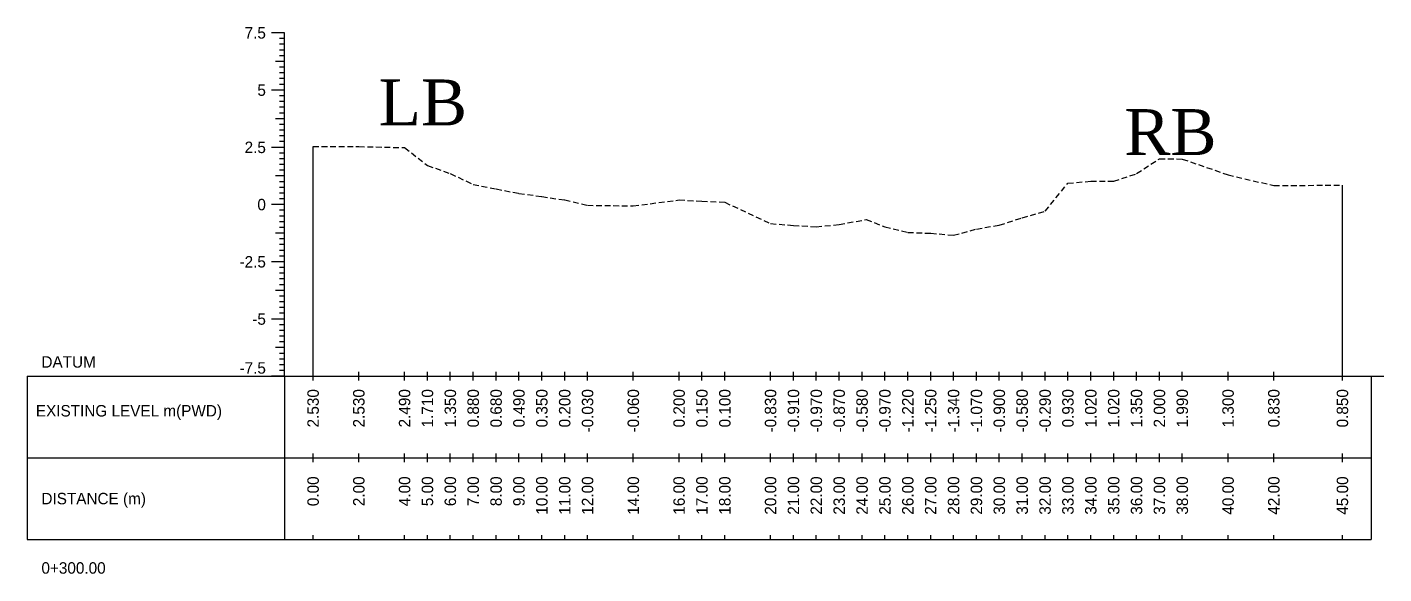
# Model space of a CAD drawing. Header units: inches. Extents: x 2552 to 3818, y -1499 to -1059.
# Drawn here: x 2886.4 to 2945.7, y -1114.3 to -1090.4 of the extents above; entities that cross this region are included whole.
import ezdxf
from ezdxf.enums import TextEntityAlignment as Align

# ---------------------------------------------------------------- set-up
doc = ezdxf.new("R2010")
doc.units = ezdxf.units.IN
doc.header["$MEASUREMENT"] = 0
doc.linetypes.add('HIDDEN', pattern=[0.375, 0.25, -0.125])
doc.layers.add('CS_Drawing', color=7, linetype='Continuous')
doc.layers.add('GL', color=3, linetype='HIDDEN')
doc.styles.add('romans', font='romans.shx')

msp = doc.modelspace()

# ---------------------------------------------------------------- linework, layer by layer
at = {"layer": 'CS_Drawing'}
for p, q in [((2897.626, -1090.675), (2897.063, -1090.675)), ((2897.626, -1090.675), (2897.232, -1090.675)), ((2897.626, -1090.675), (2897.401, -1090.675)), ((2897.626, -1105.675), (2897.626, -1090.675)), ((2897.626, -1090.925), (2897.401, -1090.925)), ((2897.626, -1091.175), (2897.401, -1091.175)), ((2897.626, -1091.925), (2897.232, -1091.925)), ((2897.626, -1091.425), (2897.401, -1091.425)), ((2897.626, -1091.675), (2897.401, -1091.675)), ((2897.626, -1091.925), (2897.401, -1091.925)), ((2897.626, -1092.175), (2897.401, -1092.175)), ((2897.626, -1092.425), (2897.401, -1092.425)), ((2897.626, -1092.675), (2897.401, -1092.675)), ((2897.626, -1092.925), (2897.401, -1092.925)), ((2897.626, -1093.175), (2897.063, -1093.175)), ((2897.626, -1093.175), (2897.232, -1093.175)), ((2897.626, -1093.175), (2897.401, -1093.175)), ((2897.626, -1093.425), (2897.401, -1093.425)), ((2897.626, -1093.675), (2897.401, -1093.675)), ((2897.626, -1093.925), (2897.401, -1093.925)), ((2897.626, -1094.175), (2897.401, -1094.175)), ((2897.626, -1094.425), (2897.232, -1094.425)), ((2897.626, -1094.425), (2897.401, -1094.425)), ((2897.626, -1094.675), (2897.401, -1094.675)), ((2897.626, -1094.925), (2897.401, -1094.925)), ((2897.626, -1095.175), (2897.401, -1095.175)), ((2897.626, -1095.425), (2897.401, -1095.425)), ((2897.626, -1095.675), (2897.063, -1095.675)), ((2897.626, -1095.675), (2897.232, -1095.675)), ((2897.626, -1095.675), (2897.401, -1095.675)), ((2897.626, -1095.925), (2897.401, -1095.925)), ((2898.876, -1105.675), (2898.876, -1095.645)), ((2897.626, -1096.175), (2897.401, -1096.175)), ((2897.626, -1096.425), (2897.401, -1096.425)), ((2897.626, -1096.675), (2897.401, -1096.675)), ((2897.626, -1096.925), (2897.232, -1096.925)), ((2897.626, -1096.925), (2897.401, -1096.925)), ((2897.626, -1097.175), (2897.401, -1097.175)), ((2897.626, -1097.425), (2897.401, -1097.425)), ((2897.626, -1097.675), (2897.401, -1097.675)), ((2943.876, -1105.675), (2943.876, -1097.325)), ((2897.626, -1098.175), (2897.063, -1098.175)), ((2897.626, -1098.175), (2897.232, -1098.175)), ((2897.626, -1097.925), (2897.401, -1097.925)), ((2897.626, -1098.175), (2897.401, -1098.175)), ((2897.626, -1098.425), (2897.401, -1098.425)), ((2897.626, -1098.675), (2897.401, -1098.675)), ((2897.626, -1098.925), (2897.401, -1098.925)), ((2897.626, -1099.425), (2897.232, -1099.425)), ((2897.626, -1099.175), (2897.401, -1099.175)), ((2897.626, -1099.425), (2897.401, -1099.425)), ((2897.626, -1099.675), (2897.401, -1099.675)), ((2897.626, -1099.925), (2897.401, -1099.925)), ((2897.626, -1100.175), (2897.401, -1100.175)), ((2897.626, -1100.675), (2897.063, -1100.675)), ((2897.626, -1100.675), (2897.232, -1100.675)), ((2897.626, -1100.425), (2897.401, -1100.425)), ((2897.626, -1100.675), (2897.401, -1100.675)), ((2897.626, -1100.925), (2897.401, -1100.925)), ((2897.626, -1101.175), (2897.401, -1101.175)), ((2897.626, -1101.425), (2897.401, -1101.425)), ((2897.626, -1101.925), (2897.232, -1101.925)), ((2897.626, -1101.675), (2897.401, -1101.675)), ((2897.626, -1101.925), (2897.401, -1101.925)), ((2897.626, -1102.175), (2897.401, -1102.175)), ((2897.626, -1102.425), (2897.401, -1102.425)), ((2897.626, -1103.175), (2897.063, -1103.175)), ((2897.626, -1103.175), (2897.232, -1103.175)), ((2897.626, -1102.675), (2897.401, -1102.675)), ((2897.626, -1102.925), (2897.401, -1102.925)), ((2897.626, -1103.175), (2897.401, -1103.175)), ((2897.626, -1103.425), (2897.401, -1103.425)), ((2897.626, -1103.675), (2897.401, -1103.675)), ((2897.626, -1103.925), (2897.401, -1103.925)), ((2897.626, -1104.175), (2897.401, -1104.175)), ((2897.626, -1104.425), (2897.232, -1104.425)), ((2897.626, -1104.425), (2897.401, -1104.425)), ((2897.626, -1104.675), (2897.401, -1104.675)), ((2897.626, -1104.925), (2897.401, -1104.925)), ((2897.626, -1105.175), (2897.401, -1105.175)), ((2897.626, -1105.425), (2897.401, -1105.425)), ((2898.876, -1105.862), (2898.876, -1105.487)), ((2900.876, -1105.862), (2900.876, -1105.487)), ((2902.876, -1105.862), (2902.876, -1105.487)), ((2903.876, -1105.862), (2903.876, -1105.487)), ((2904.876, -1105.862), (2904.876, -1105.487)), ((2905.876, -1105.862), (2905.876, -1105.487)), ((2906.876, -1105.862), (2906.876, -1105.487)), ((2907.876, -1105.862), (2907.876, -1105.487)), ((2908.876, -1105.862), (2908.876, -1105.487)), ((2909.876, -1105.862), (2909.876, -1105.487)), ((2910.876, -1105.862), (2910.876, -1105.487)), ((2912.876, -1105.862), (2912.876, -1105.487)), ((2914.876, -1105.862), (2914.876, -1105.487)), ((2915.876, -1105.862), (2915.876, -1105.487)), ((2916.876, -1105.862), (2916.876, -1105.487)), ((2918.876, -1105.862), (2918.876, -1105.487)), ((2919.876, -1105.862), (2919.876, -1105.487)), ((2920.876, -1105.862), (2920.876, -1105.487)), ((2921.876, -1105.862), (2921.876, -1105.487)), ((2922.876, -1105.862), (2922.876, -1105.487)), ((2923.876, -1105.862), (2923.876, -1105.487)), ((2924.876, -1105.862), (2924.876, -1105.487)), ((2925.876, -1105.862), (2925.876, -1105.487)), ((2926.876, -1105.862), (2926.876, -1105.487)), ((2927.876, -1105.862), (2927.876, -1105.487)), ((2928.876, -1105.862), (2928.876, -1105.487)), ((2929.876, -1105.862), (2929.876, -1105.487)), ((2930.876, -1105.862), (2930.876, -1105.487)), ((2931.876, -1105.862), (2931.876, -1105.487)), ((2932.876, -1105.862), (2932.876, -1105.487)), ((2933.876, -1105.862), (2933.876, -1105.487)), ((2934.876, -1105.862), (2934.876, -1105.487)), ((2935.876, -1105.862), (2935.876, -1105.487)), ((2936.876, -1105.862), (2936.876, -1105.487)), ((2938.876, -1105.862), (2938.876, -1105.487)), ((2940.876, -1105.862), (2940.876, -1105.487)), ((2943.876, -1105.862), (2943.876, -1105.487)), ((2886.376, -1105.675), (2897.626, -1105.675)), ((2886.376, -1105.675), (2886.376, -1112.8)), ((2897.626, -1105.675), (2897.063, -1105.675)), ((2897.626, -1105.675), (2897.232, -1105.675)), ((2897.626, -1105.675), (2897.401, -1105.675)), ((2897.626, -1105.675), (2945.126, -1105.675)), ((2897.626, -1105.675), (2897.626, -1112.8)), ((2945.126, -1105.675), (2945.688, -1105.675)), ((2945.126, -1105.675), (2945.519, -1105.675)), ((2945.126, -1105.675), (2945.351, -1105.675)), ((2945.126, -1105.675), (2945.126, -1112.8)), ((2898.876, -1109.425), (2898.876, -1109.05)), ((2900.876, -1109.425), (2900.876, -1109.05)), ((2902.876, -1109.425), (2902.876, -1109.05)), ((2903.876, -1109.425), (2903.876, -1109.05)), ((2904.876, -1109.425), (2904.876, -1109.05)), ((2905.876, -1109.425), (2905.876, -1109.05)), ((2906.876, -1109.425), (2906.876, -1109.05)), ((2907.876, -1109.425), (2907.876, -1109.05)), ((2908.876, -1109.425), (2908.876, -1109.05)), ((2909.876, -1109.425), (2909.876, -1109.05)), ((2910.876, -1109.425), (2910.876, -1109.05)), ((2912.876, -1109.425), (2912.876, -1109.05)), ((2914.876, -1109.425), (2914.876, -1109.05)), ((2915.876, -1109.425), (2915.876, -1109.05)), ((2916.876, -1109.425), (2916.876, -1109.05)), ((2918.876, -1109.425), (2918.876, -1109.05)), ((2919.876, -1109.425), (2919.876, -1109.05)), ((2920.876, -1109.425), (2920.876, -1109.05)), ((2921.876, -1109.425), (2921.876, -1109.05)), ((2922.876, -1109.425), (2922.876, -1109.05)), ((2923.876, -1109.425), (2923.876, -1109.05)), ((2924.876, -1109.425), (2924.876, -1109.05)), ((2925.876, -1109.425), (2925.876, -1109.05)), ((2926.876, -1109.425), (2926.876, -1109.05)), ((2927.876, -1109.425), (2927.876, -1109.05)), ((2928.876, -1109.425), (2928.876, -1109.05)), ((2929.876, -1109.425), (2929.876, -1109.05)), ((2930.876, -1109.425), (2930.876, -1109.05)), ((2931.876, -1109.425), (2931.876, -1109.05)), ((2932.876, -1109.425), (2932.876, -1109.05)), ((2933.876, -1109.425), (2933.876, -1109.05)), ((2934.876, -1109.425), (2934.876, -1109.05)), ((2935.876, -1109.425), (2935.876, -1109.05)), ((2936.876, -1109.425), (2936.876, -1109.05)), ((2938.876, -1109.425), (2938.876, -1109.05)), ((2940.876, -1109.425), (2940.876, -1109.05)), ((2943.876, -1109.425), (2943.876, -1109.05)), ((2886.376, -1109.237), (2897.626, -1109.237)), ((2897.626, -1109.237), (2945.126, -1109.237)), ((2897.626, -1109.237), (2945.126, -1109.237)), ((2898.876, -1112.8), (2898.876, -1112.612)), ((2900.876, -1112.8), (2900.876, -1112.612)), ((2902.876, -1112.8), (2902.876, -1112.612)), ((2903.876, -1112.8), (2903.876, -1112.612)), ((2904.876, -1112.8), (2904.876, -1112.612)), ((2905.876, -1112.8), (2905.876, -1112.612)), ((2906.876, -1112.8), (2906.876, -1112.612)), ((2907.876, -1112.8), (2907.876, -1112.612)), ((2908.876, -1112.8), (2908.876, -1112.612)), ((2909.876, -1112.8), (2909.876, -1112.612)), ((2910.876, -1112.8), (2910.876, -1112.612)), ((2912.876, -1112.8), (2912.876, -1112.612)), ((2914.876, -1112.8), (2914.876, -1112.612)), ((2915.876, -1112.8), (2915.876, -1112.612)), ((2916.876, -1112.8), (2916.876, -1112.612)), ((2918.876, -1112.8), (2918.876, -1112.612)), ((2919.876, -1112.8), (2919.876, -1112.612)), ((2920.876, -1112.8), (2920.876, -1112.612)), ((2921.876, -1112.8), (2921.876, -1112.612)), ((2922.876, -1112.8), (2922.876, -1112.612)), ((2923.876, -1112.8), (2923.876, -1112.612)), ((2924.876, -1112.8), (2924.876, -1112.612)), ((2925.876, -1112.8), (2925.876, -1112.612)), ((2926.876, -1112.8), (2926.876, -1112.612)), ((2927.876, -1112.8), (2927.876, -1112.612)), ((2928.876, -1112.8), (2928.876, -1112.612)), ((2929.876, -1112.8), (2929.876, -1112.612)), ((2930.876, -1112.8), (2930.876, -1112.612)), ((2931.876, -1112.8), (2931.876, -1112.612)), ((2932.876, -1112.8), (2932.876, -1112.612)), ((2933.876, -1112.8), (2933.876, -1112.612)), ((2934.876, -1112.8), (2934.876, -1112.612)), ((2935.876, -1112.8), (2935.876, -1112.612)), ((2936.876, -1112.8), (2936.876, -1112.612)), ((2938.876, -1112.8), (2938.876, -1112.612)), ((2940.876, -1112.8), (2940.876, -1112.612)), ((2943.876, -1112.8), (2943.876, -1112.612)), ((2886.376, -1112.8), (2897.626, -1112.8)), ((2897.626, -1112.8), (2945.126, -1112.8))]:
    msp.add_line(p, q, dxfattribs=at)
at = {"layer": 'GL'}
msp.add_lwpolyline([(2898.876, -1095.645), (2900.876, -1095.645), (2902.876, -1095.685), (2903.876, -1096.465), (2904.876, -1096.825), (2905.876, -1097.295), (2906.876, -1097.495), (2907.876, -1097.685), (2908.876, -1097.825), (2909.876, -1097.975), (2910.876, -1098.205), (2912.876, -1098.235), (2914.876, -1097.975), (2915.876, -1098.025), (2916.876, -1098.075), (2918.876, -1099.005), (2919.876, -1099.085), (2920.876, -1099.145), (2921.876, -1099.045), (2923.062, -1098.827), (2923.876, -1099.145), (2924.876, -1099.395), (2925.876, -1099.425), (2926.876, -1099.515), (2927.876, -1099.245), (2928.876, -1099.075), (2929.876, -1098.755), (2930.876, -1098.465), (2931.876, -1097.245), (2932.876, -1097.155), (2933.876, -1097.155), (2934.876, -1096.825), (2935.876, -1096.175), (2936.876, -1096.185), (2938.876, -1096.875), (2940.876, -1097.345), (2943.876, -1097.325)], dxfattribs=at)

# ---------------------------------------------------------------- texts
at = {"char_height": 2, "width": 204.37328, "attachment_point": 1, "style": 'romans'}
for s, insert in [('{\\fTimes New Roman|b0|i0|c0|p18;LB}', (2901.749, -1092.711)), ('{\\fTimes New Roman|b0|i0|c0|p18;RB}', (2934.345, -1094.006))]:
    msp.add_mtext(s, dxfattribs=dict(at, insert=insert))
at = {"layer": 'CS_Drawing'}
for s, p in [('7.5', (2896.813, -1090.675)), ('5', (2896.813, -1093.175)), ('2.5', (2896.813, -1095.675)), ('0', (2896.813, -1098.175)), ('-2.5', (2896.813, -1100.675)), ('-5', (2896.813, -1103.175))]:
    msp.add_text(s, height=0.5, dxfattribs=at).set_placement(p, align=Align.MIDDLE_RIGHT)
for s, p in [('DATUM', (2887.001, -1105.05)), ('EXISTING LEVEL m(PWD)', (2886.758, -1107.183)), ('DISTANCE (m)', (2887.001, -1111.019)), ('0+300.00', (2887.001, -1114.05))]:
    msp.add_text(s, height=0.5, dxfattribs=at).set_placement(p, align=Align.MIDDLE_LEFT)
msp.add_text('-7.5', height=0.5, dxfattribs=at).set_placement((2896.813, -1105.562), align=Align.RIGHT)
for s, p in [('2.530', (2898.876, -1106.237)), ('2.530', (2900.876, -1106.237)), ('2.490', (2902.876, -1106.237)), ('1.710', (2903.876, -1106.237)), ('1.350', (2904.876, -1106.237)), ('0.880', (2905.876, -1106.237)), ('0.680', (2906.876, -1106.237)), ('0.490', (2907.876, -1106.237)), ('0.350', (2908.876, -1106.237)), ('0.200', (2909.876, -1106.237)), ('-0.030', (2910.876, -1106.237)), ('-0.060', (2912.876, -1106.237)), ('0.200', (2914.876, -1106.237)), ('0.150', (2915.876, -1106.237)), ('0.100', (2916.876, -1106.237)), ('-0.830', (2918.876, -1106.237)), ('-0.910', (2919.876, -1106.237)), ('-0.970', (2920.876, -1106.237)), ('-0.870', (2921.876, -1106.237)), ('-0.580', (2922.876, -1106.237)), ('-0.970', (2923.876, -1106.237)), ('-1.220', (2924.876, -1106.237)), ('-1.250', (2925.876, -1106.237)), ('-1.340', (2926.876, -1106.237)), ('-1.070', (2927.876, -1106.237)), ('-0.900', (2928.876, -1106.237)), ('-0.580', (2929.876, -1106.237)), ('-0.290', (2930.876, -1106.237)), ('0.930', (2931.876, -1106.237)), ('1.020', (2932.876, -1106.237)), ('1.020', (2933.876, -1106.237)), ('1.350', (2934.876, -1106.237)), ('2.000', (2935.876, -1106.237)), ('1.990', (2936.876, -1106.237)), ('1.300', (2938.876, -1106.237)), ('0.830', (2940.876, -1106.237)), ('0.850', (2943.876, -1106.237)), ('0.00', (2898.876, -1110.05)), ('2.00', (2900.876, -1110.05)), ('4.00', (2902.876, -1110.05)), ('5.00', (2903.876, -1110.05)), ('6.00', (2904.876, -1110.05)), ('7.00', (2905.876, -1110.05)), ('8.00', (2906.876, -1110.05)), ('9.00', (2907.876, -1110.05)), ('10.00', (2908.876, -1110.05)), ('11.00', (2909.876, -1110.05)), ('12.00', (2910.876, -1110.05)), ('14.00', (2912.876, -1110.05)), ('16.00', (2914.876, -1110.05)), ('17.00', (2915.876, -1110.05)), ('18.00', (2916.876, -1110.05)), ('20.00', (2918.876, -1110.05)), ('21.00', (2919.876, -1110.05)), ('22.00', (2920.876, -1110.05)), ('23.00', (2921.876, -1110.05)), ('24.00', (2922.876, -1110.05)), ('25.00', (2923.876, -1110.05)), ('26.00', (2924.876, -1110.05)), ('27.00', (2925.876, -1110.05)), ('28.00', (2926.876, -1110.05)), ('29.00', (2927.876, -1110.05)), ('30.00', (2928.876, -1110.05)), ('31.00', (2929.876, -1110.05)), ('32.00', (2930.876, -1110.05)), ('33.00', (2931.876, -1110.05)), ('34.00', (2932.876, -1110.05)), ('35.00', (2933.876, -1110.05)), ('36.00', (2934.876, -1110.05)), ('37.00', (2935.876, -1110.05)), ('38.00', (2936.876, -1110.05)), ('40.00', (2938.876, -1110.05)), ('42.00', (2940.876, -1110.05)), ('45.00', (2943.876, -1110.05))]:
    msp.add_text(s, height=0.5, rotation=90, dxfattribs=at).set_placement(p, align=Align.MIDDLE_RIGHT)

doc.saveas('drawing.dxf')
